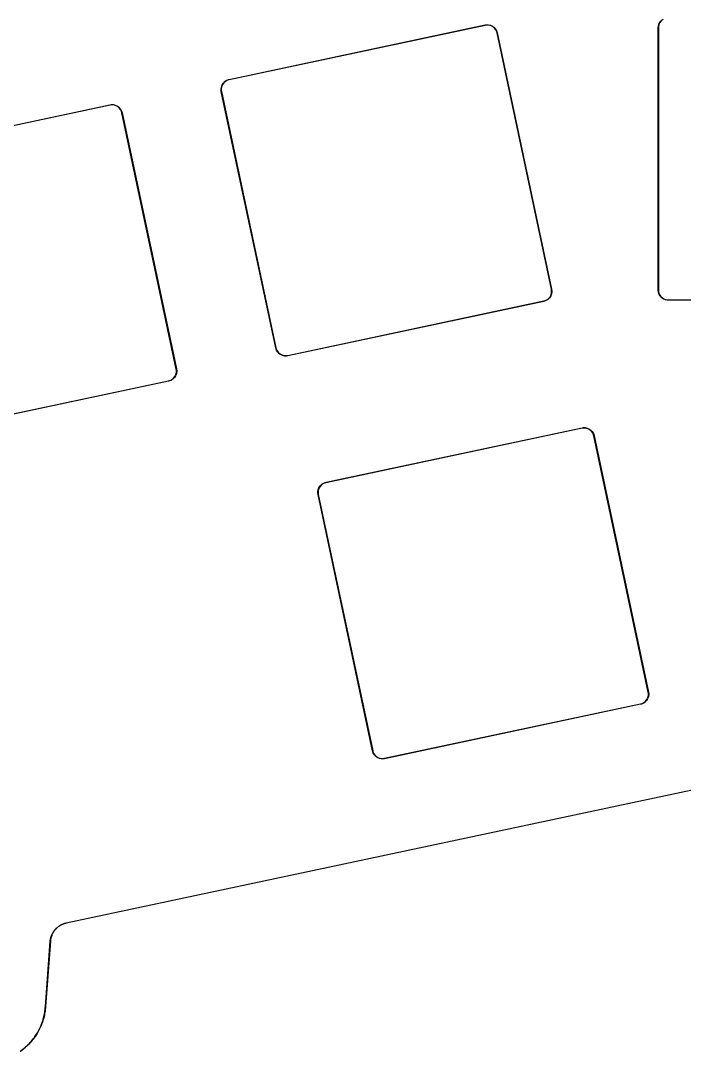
# Model space of a CAD drawing. Extents: x 16 to 355, y -142 to -18.
# Drawn here: x 235 to 268, y -137 to -85.9 of the extents above; entities that cross this region are included whole.
import ezdxf

# ---------------------------------------------------------------- set-up
doc = ezdxf.new("R2010")
doc.units = 0
doc.layers.add('BLACK', color=7, linetype='CONTINUOUS')

msp = doc.modelspace()

# ---------------------------------------------------------------- linework, layer by layer
at = {"layer": 'BLACK', "linetype": 'CONTINUOUS'}
for p, q in [((266.857, -85.8866), (266.787, -85.9738)), ((266.814, -85.9239), (266.894, -85.844)), ((266.944, -85.817), (266.857, -85.8866)), ((245.395, -88.7983), (258.111, -86.0954)), ((258.113, -86.1052), (245.397, -88.8081)), ((258.111, -86.0954), (258.223, -86.0845)), ((258.111, -86.0954), (258.111, -86.0954)), ((258.111, -86.0954), (258.111, -86.0954)), ((258.167, -86.0936), (258.113, -86.1052)), ((258.279, -86.0953), (258.167, -86.0936)), ((258.223, -86.0845), (258.335, -86.0988)), ((258.387, -86.1218), (258.279, -86.0953)), ((258.335, -86.0988), (258.441, -86.1378)), ((258.487, -86.1716), (258.387, -86.1218)), ((258.441, -86.1378), (258.536, -86.1993)), ((258.573, -86.2425), (258.487, -86.1716)), ((258.536, -86.1993), (258.615, -86.2805)), ((258.641, -86.3307), (258.573, -86.2425)), ((258.615, -86.2805), (258.674, -86.3771)), ((258.688, -86.4319), (258.641, -86.3307)), ((258.674, -86.3771), (258.709, -86.4843)), ((258.7, -86.4865), (258.688, -86.4319)), ((266.704, -86.2388), (266.717, -86.1264)), ((266.704, -99.2388), (266.704, -86.2388)), ((266.704, -86.2388), (266.704, -86.2388)), ((266.739, -86.0743), (266.714, -86.183)), ((266.714, -86.183), (266.714, -86.2388)), ((266.714, -86.2388), (266.714, -86.2388)), ((266.714, -86.2388), (266.714, -99.2388)), ((266.717, -86.1264), (266.754, -86.0197)), ((266.787, -85.9738), (266.739, -86.0743)), ((266.754, -86.0197), (266.814, -85.9239)), ((261.403, -99.2024), (258.7, -86.4865)), ((258.7, -86.4865), (258.7, -86.4865)), ((258.7, -86.4865), (258.7, -86.4865)), ((258.709, -86.4843), (258.709, -86.4844)), ((258.709, -86.4844), (261.412, -99.2003)), ((245.048, -89.0664), (245.11, -88.9716)), ((245.153, -88.9348), (245.082, -89.021)), ((245.11, -88.9716), (245.191, -88.8928)), ((245.241, -88.8666), (245.153, -88.9348)), ((245.191, -88.8928), (245.287, -88.8341)), ((245.342, -88.8197), (245.241, -88.8666)), ((245.287, -88.8341), (245.394, -88.7984)), ((245.397, -88.8081), (245.342, -88.8197)), ((245.394, -88.7984), (245.395, -88.7983)), ((245.397, -88.8081), (245.397, -88.8081)), ((245.397, -88.8081), (245.397, -88.8081)), ((245.397, -88.8081), (245.397, -88.8081)), ((244.995, -89.2847), (245.009, -89.1725)), ((245.006, -89.3972), (244.995, -89.2847)), ((245.006, -89.2291), (245.004, -89.3406)), ((245.004, -89.3406), (245.015, -89.3952)), ((245.032, -89.1207), (245.006, -89.2291)), ((247.709, -102.113), (245.006, -89.3972)), ((245.006, -89.3972), (245.006, -89.3972)), ((245.009, -89.1725), (245.048, -89.0664)), ((245.015, -89.3952), (245.015, -89.3952)), ((245.015, -89.3952), (247.718, -102.111)), ((245.082, -89.021), (245.032, -89.1207)), ((226.761, -92.759), (239.477, -90.0562)), ((239.479, -90.0659), (226.763, -92.7688)), ((239.477, -90.0562), (239.589, -90.0452)), ((239.477, -90.0562), (239.477, -90.0562)), ((239.533, -90.0543), (239.479, -90.0659)), ((239.645, -90.056), (239.533, -90.0543)), ((239.589, -90.0452), (239.702, -90.0595)), ((239.753, -90.0825), (239.645, -90.056)), ((239.702, -90.0595), (239.808, -90.0985)), ((239.853, -90.1324), (239.753, -90.0825)), ((239.808, -90.0985), (239.903, -90.1601)), ((239.939, -90.2032), (239.853, -90.1324)), ((239.903, -90.1601), (239.981, -90.2412)), ((240.007, -90.2914), (239.939, -90.2032)), ((239.981, -90.2412), (240.04, -90.3378)), ((240.054, -90.3927), (240.007, -90.2914)), ((240.04, -90.3378), (240.076, -90.445)), ((240.066, -90.4472), (240.054, -90.3927)), ((242.769, -103.163), (240.066, -90.4472)), ((240.066, -90.4472), (240.066, -90.4472)), ((240.066, -90.4472), (240.066, -90.4472)), ((240.076, -90.445), (240.076, -90.4451)), ((240.076, -90.4451), (242.779, -103.161)), ((261.414, -99.257), (261.403, -99.2024)), ((261.403, -99.2024), (261.403, -99.2024)), ((261.412, -99.2003), (261.412, -99.2003)), ((261.412, -99.2003), (261.423, -99.3129)), ((261.227, -99.7048), (261.131, -99.7635)), ((261.177, -99.731), (261.265, -99.6628)), ((261.308, -99.626), (261.227, -99.7048)), ((261.265, -99.6628), (261.336, -99.5766)), ((261.37, -99.5312), (261.308, -99.626)), ((261.336, -99.5766), (261.386, -99.4768)), ((261.409, -99.425), (261.37, -99.5312)), ((261.386, -99.4768), (261.412, -99.3685)), ((261.423, -99.3129), (261.409, -99.425)), ((261.412, -99.3685), (261.414, -99.257)), ((266.717, -99.3512), (266.704, -99.2388)), ((266.704, -99.2388), (266.704, -99.2388)), ((266.714, -99.2388), (266.714, -99.2388)), ((266.714, -99.2388), (266.714, -99.2946)), ((266.714, -99.2946), (266.739, -99.4033)), ((266.754, -99.4579), (266.717, -99.3512)), ((266.739, -99.4033), (266.787, -99.5038)), ((266.814, -99.5536), (266.754, -99.4579)), ((266.787, -99.5038), (266.857, -99.591)), ((266.894, -99.6336), (266.814, -99.5536)), ((266.857, -99.591), (266.944, -99.6606)), ((266.99, -99.6938), (266.894, -99.6336)), ((266.944, -99.6606), (267.044, -99.709)), ((267.097, -99.7311), (266.99, -99.6938)), ((267.044, -99.709), (267.153, -99.7338)), ((248.305, -102.492), (261.021, -99.7895)), ((261.023, -99.7993), (248.307, -102.502)), ((261.021, -99.7895), (261.076, -99.7779)), ((261.021, -99.7895), (261.021, -99.7895)), ((261.021, -99.7895), (261.021, -99.7895)), ((261.131, -99.7635), (261.023, -99.7992)), ((261.023, -99.7992), (261.023, -99.7993)), ((261.076, -99.7779), (261.177, -99.731)), ((267.209, -99.7438), (267.097, -99.7311)), ((267.153, -99.7338), (267.209, -99.7338)), ((267.209, -99.7338), (280.209, -99.7338)), ((280.209, -99.7438), (267.209, -99.7438)), ((247.744, -102.22), (247.709, -102.113)), ((247.709, -102.113), (247.709, -102.113)), ((247.718, -102.111), (247.718, -102.111)), ((247.718, -102.111), (247.718, -102.111)), ((247.718, -102.111), (247.73, -102.166)), ((247.73, -102.166), (247.777, -102.267)), ((247.803, -102.317), (247.744, -102.22)), ((247.777, -102.267), (247.845, -102.355)), ((247.882, -102.398), (247.803, -102.317)), ((247.845, -102.355), (247.931, -102.426)), ((247.977, -102.46), (247.882, -102.398)), ((247.931, -102.426), (248.031, -102.476)), ((248.083, -102.499), (247.977, -102.46)), ((248.031, -102.476), (248.139, -102.502)), ((248.195, -102.513), (248.083, -102.499)), ((248.139, -102.502), (248.251, -102.504)), ((248.307, -102.502), (248.195, -102.513)), ((248.251, -102.504), (248.305, -102.492)), ((248.305, -102.492), (248.305, -102.492)), ((248.307, -102.502), (248.307, -102.502)), ((248.307, -102.502), (248.307, -102.502)), ((248.307, -102.502), (248.307, -102.502)), ((242.78, -103.218), (242.769, -103.163)), ((242.769, -103.163), (242.769, -103.163)), ((242.79, -103.274), (242.775, -103.386)), ((242.779, -103.161), (242.779, -103.161)), ((242.779, -103.161), (242.79, -103.274)), ((242.779, -103.329), (242.78, -103.218)), ((229.672, -106.453), (242.388, -103.75)), ((242.39, -103.76), (229.674, -106.463)), ((242.388, -103.75), (242.442, -103.739)), ((242.388, -103.75), (242.388, -103.75)), ((242.388, -103.75), (242.388, -103.75)), ((242.497, -103.724), (242.39, -103.76)), ((242.39, -103.76), (242.39, -103.76)), ((242.442, -103.739), (242.543, -103.692)), ((242.594, -103.665), (242.497, -103.724)), ((242.543, -103.692), (242.632, -103.623)), ((242.675, -103.587), (242.594, -103.665)), ((242.632, -103.623), (242.702, -103.537)), ((242.736, -103.492), (242.675, -103.587)), ((242.702, -103.537), (242.752, -103.438)), ((242.775, -103.386), (242.736, -103.492)), ((242.752, -103.438), (242.779, -103.329)), ((250.205, -108.788), (262.921, -106.085)), ((262.923, -106.095), (250.207, -108.798)), ((262.921, -106.085), (263.033, -106.074)), ((262.921, -106.085), (262.921, -106.085)), ((262.921, -106.085), (262.921, -106.085)), ((262.977, -106.084), (262.923, -106.095)), ((263.089, -106.085), (262.977, -106.084)), ((263.033, -106.074), (263.145, -106.089)), ((263.197, -106.112), (263.089, -106.085)), ((263.145, -106.089), (263.251, -106.128)), ((263.297, -106.162), (263.197, -106.112)), ((263.251, -106.128), (263.346, -106.189)), ((263.383, -106.232), (263.297, -106.162)), ((263.346, -106.189), (263.425, -106.27)), ((263.451, -106.321), (263.383, -106.232)), ((263.425, -106.27), (263.484, -106.367)), ((263.498, -106.422), (263.451, -106.321)), ((263.484, -106.367), (263.519, -106.474)), ((263.51, -106.476), (263.498, -106.422)), ((266.213, -119.192), (263.51, -106.476)), ((263.51, -106.476), (263.51, -106.476)), ((263.51, -106.476), (263.51, -106.476)), ((263.519, -106.474), (263.519, -106.474)), ((263.519, -106.474), (266.222, -119.19)), ((249.963, -108.925), (249.892, -109.011)), ((249.92, -108.962), (250.001, -108.883)), ((250.051, -108.857), (249.963, -108.925)), ((250.001, -108.883), (250.097, -108.824)), ((250.152, -108.81), (250.051, -108.857)), ((250.097, -108.824), (250.204, -108.788)), ((250.207, -108.798), (250.152, -108.81)), ((250.204, -108.788), (250.205, -108.788)), ((250.207, -108.798), (250.207, -108.798)), ((250.207, -108.798), (250.207, -108.798)), ((250.207, -108.798), (250.207, -108.798)), ((249.805, -109.275), (249.819, -109.163)), ((249.816, -109.387), (249.805, -109.275)), ((249.816, -109.219), (249.814, -109.331)), ((249.814, -109.331), (249.825, -109.385)), ((249.842, -109.111), (249.816, -109.219)), ((252.519, -122.103), (249.816, -109.387)), ((249.816, -109.387), (249.816, -109.387)), ((249.819, -109.163), (249.858, -109.056)), ((249.825, -109.385), (249.825, -109.385)), ((249.825, -109.385), (252.528, -122.101)), ((249.892, -109.011), (249.842, -109.111)), ((249.858, -109.056), (249.92, -108.962)), ((265.987, -119.721), (266.075, -119.653)), ((266.118, -119.616), (266.037, -119.695)), ((266.075, -119.653), (266.146, -119.567)), ((266.18, -119.521), (266.118, -119.616)), ((266.146, -119.567), (266.196, -119.467)), ((266.219, -119.415), (266.18, -119.521)), ((266.196, -119.467), (266.222, -119.358)), ((266.224, -119.247), (266.213, -119.192)), ((266.213, -119.192), (266.213, -119.192)), ((266.233, -119.303), (266.219, -119.415)), ((266.222, -119.19), (266.222, -119.19)), ((266.222, -119.19), (266.222, -119.19)), ((266.222, -119.19), (266.233, -119.303)), ((266.222, -119.358), (266.224, -119.247)), ((253.115, -122.482), (265.831, -119.78)), ((265.833, -119.789), (253.117, -122.492)), ((265.831, -119.779), (265.886, -119.768)), ((265.831, -119.78), (265.831, -119.779)), ((265.831, -119.78), (265.831, -119.78)), ((265.941, -119.754), (265.833, -119.789)), ((265.833, -119.789), (265.833, -119.789)), ((265.886, -119.768), (265.987, -119.721)), ((266.037, -119.695), (265.941, -119.754)), ((237.304, -130.647), (279.298, -121.721)), ((279.3, -121.731), (237.306, -130.657)), ((252.554, -122.21), (252.519, -122.103)), ((252.519, -122.103), (252.519, -122.103)), ((252.528, -122.101), (252.528, -122.101)), ((252.528, -122.101), (252.528, -122.101)), ((252.528, -122.101), (252.54, -122.156)), ((252.54, -122.156), (252.587, -122.257)), ((252.613, -122.307), (252.554, -122.21)), ((252.587, -122.257), (252.655, -122.345)), ((252.692, -122.388), (252.613, -122.307)), ((252.655, -122.345), (252.741, -122.416)), ((252.787, -122.45), (252.692, -122.388)), ((252.741, -122.416), (252.841, -122.466)), ((252.893, -122.489), (252.787, -122.45)), ((252.841, -122.466), (252.949, -122.492)), ((253.005, -122.503), (252.893, -122.489)), ((252.949, -122.492), (253.061, -122.494)), ((253.117, -122.492), (253.005, -122.503)), ((253.061, -122.494), (253.115, -122.482)), ((253.115, -122.482), (253.115, -122.482)), ((253.117, -122.492), (253.117, -122.492)), ((253.117, -122.492), (253.117, -122.492)), ((253.117, -122.492), (253.117, -122.492)), ((236.783, -130.94), (236.81, -130.911)), ((236.818, -130.919), (236.79, -130.947)), ((236.81, -130.911), (236.811, -130.911)), ((236.811, -130.911), (236.839, -130.884)), ((236.811, -130.911), (236.811, -130.911)), ((236.846, -130.892), (236.818, -130.919)), ((236.839, -130.884), (236.84, -130.884)), ((236.84, -130.884), (236.87, -130.858)), ((236.84, -130.884), (236.84, -130.884)), ((236.876, -130.866), (236.846, -130.892)), ((236.87, -130.858), (236.901, -130.833)), ((236.87, -130.858), (236.87, -130.858)), ((236.87, -130.858), (236.87, -130.858)), ((236.907, -130.841), (236.876, -130.866)), ((236.901, -130.833), (236.933, -130.809)), ((236.901, -130.833), (236.901, -130.833)), ((236.901, -130.833), (236.901, -130.833)), ((236.939, -130.817), (236.907, -130.841)), ((236.933, -130.809), (236.966, -130.787)), ((236.933, -130.809), (236.933, -130.809)), ((236.933, -130.809), (236.933, -130.809)), ((236.972, -130.795), (236.939, -130.817)), ((236.966, -130.787), (237, -130.766)), ((236.966, -130.787), (236.966, -130.787)), ((236.966, -130.787), (236.966, -130.787)), ((237.005, -130.774), (236.972, -130.795)), ((237, -130.766), (237.035, -130.746)), ((237, -130.766), (237, -130.766)), ((237, -130.766), (237, -130.766)), ((237.04, -130.755), (237.005, -130.774)), ((237.035, -130.746), (237.071, -130.727)), ((237.035, -130.746), (237.035, -130.746)), ((237.035, -130.746), (237.035, -130.746)), ((237.076, -130.736), (237.04, -130.755)), ((237.071, -130.727), (237.108, -130.71)), ((237.071, -130.727), (237.071, -130.727)), ((237.071, -130.727), (237.071, -130.727)), ((237.112, -130.719), (237.076, -130.736)), ((237.108, -130.71), (237.146, -130.695)), ((237.108, -130.71), (237.108, -130.71)), ((237.108, -130.71), (237.108, -130.71)), ((237.149, -130.704), (237.112, -130.719)), ((237.146, -130.695), (237.184, -130.68)), ((237.146, -130.695), (237.146, -130.695)), ((237.146, -130.695), (237.146, -130.695)), ((237.187, -130.69), (237.149, -130.704)), ((237.184, -130.68), (237.223, -130.668)), ((237.184, -130.68), (237.184, -130.68)), ((237.184, -130.68), (237.184, -130.68)), ((237.226, -130.677), (237.187, -130.69)), ((237.223, -130.668), (237.263, -130.657)), ((237.223, -130.668), (237.223, -130.668)), ((237.223, -130.668), (237.223, -130.668)), ((237.266, -130.666), (237.226, -130.677)), ((237.263, -130.657), (237.304, -130.647)), ((237.263, -130.657), (237.263, -130.657)), ((237.263, -130.657), (237.263, -130.657)), ((237.306, -130.657), (237.266, -130.666)), ((237.304, -130.647), (237.304, -130.647)), ((237.304, -130.647), (237.304, -130.647)), ((236.52, -131.473), (236.527, -131.433)), ((236.527, -131.432), (236.536, -131.393)), ((236.527, -131.433), (236.528, -131.432)), ((236.528, -131.432), (236.527, -131.432)), ((236.537, -131.434), (236.53, -131.475)), ((236.536, -131.392), (236.547, -131.353)), ((236.536, -131.393), (236.536, -131.392)), ((236.536, -131.392), (236.536, -131.392)), ((236.546, -131.395), (236.537, -131.434)), ((236.556, -131.356), (236.546, -131.395)), ((236.547, -131.353), (236.559, -131.314)), ((236.547, -131.353), (236.547, -131.353)), ((236.547, -131.353), (236.547, -131.353)), ((236.568, -131.317), (236.556, -131.356)), ((236.559, -131.314), (236.572, -131.276)), ((236.559, -131.314), (236.559, -131.314)), ((236.559, -131.314), (236.559, -131.314)), ((236.582, -131.28), (236.568, -131.317)), ((236.572, -131.276), (236.587, -131.239)), ((236.572, -131.276), (236.572, -131.276)), ((236.572, -131.276), (236.572, -131.276)), ((236.596, -131.243), (236.582, -131.28)), ((236.587, -131.239), (236.603, -131.202)), ((236.587, -131.239), (236.587, -131.239)), ((236.587, -131.239), (236.587, -131.239)), ((236.613, -131.206), (236.596, -131.243)), ((236.603, -131.202), (236.604, -131.202)), ((236.604, -131.202), (236.621, -131.166)), ((236.604, -131.202), (236.604, -131.202)), ((236.63, -131.171), (236.613, -131.206)), ((236.621, -131.166), (236.64, -131.131)), ((236.621, -131.166), (236.621, -131.166)), ((236.621, -131.166), (236.621, -131.166)), ((236.649, -131.136), (236.63, -131.171)), ((236.64, -131.131), (236.641, -131.131)), ((236.641, -131.131), (236.661, -131.097)), ((236.641, -131.131), (236.641, -131.131)), ((236.669, -131.102), (236.649, -131.136)), ((236.661, -131.097), (236.683, -131.064)), ((236.661, -131.097), (236.661, -131.097)), ((236.661, -131.097), (236.661, -131.097)), ((236.691, -131.069), (236.669, -131.102)), ((236.683, -131.063), (236.706, -131.031)), ((236.683, -131.064), (236.683, -131.063)), ((236.683, -131.064), (236.683, -131.064)), ((236.714, -131.037), (236.691, -131.069)), ((236.706, -131.031), (236.73, -131)), ((236.706, -131.031), (236.706, -131.031)), ((236.706, -131.031), (236.706, -131.031)), ((236.738, -131.006), (236.714, -131.037)), ((236.73, -131), (236.756, -130.969)), ((236.73, -131), (236.73, -131)), ((236.73, -131), (236.73, -131)), ((236.763, -130.976), (236.738, -131.006)), ((236.756, -130.969), (236.783, -130.94)), ((236.756, -130.969), (236.756, -130.969)), ((236.756, -130.969), (236.756, -130.969)), ((236.79, -130.947), (236.763, -130.976)), ((236.783, -130.94), (236.783, -130.94)), ((236.783, -130.94), (236.783, -130.94)), ((236.269, -134.797), (236.511, -131.556)), ((236.521, -131.556), (236.279, -134.797)), ((236.511, -131.555), (236.515, -131.514)), ((236.511, -131.556), (236.511, -131.555)), ((236.511, -131.556), (236.511, -131.556)), ((236.515, -131.514), (236.52, -131.473)), ((236.515, -131.514), (236.515, -131.514)), ((236.515, -131.514), (236.515, -131.514)), ((236.52, -131.473), (236.52, -131.473)), ((236.52, -131.473), (236.52, -131.473)), ((236.525, -131.515), (236.521, -131.556)), ((236.53, -131.475), (236.525, -131.515)), ((236.235, -135.081), (236.246, -135.011)), ((236.256, -135.012), (236.245, -135.083)), ((236.246, -135.011), (236.255, -134.939)), ((236.255, -134.939), (236.263, -134.868)), ((236.265, -134.941), (236.256, -135.012)), ((236.256, -135.012), (236.256, -135.012)), ((236.256, -135.012), (236.256, -135.012)), ((236.263, -134.868), (236.269, -134.797)), ((236.273, -134.869), (236.265, -134.941)), ((236.265, -134.941), (236.265, -134.941)), ((236.265, -134.941), (236.265, -134.941)), ((236.269, -134.797), (236.269, -134.797)), ((236.279, -134.797), (236.273, -134.869)), ((236.273, -134.869), (236.273, -134.869)), ((236.273, -134.869), (236.273, -134.869)), ((236.279, -134.797), (236.279, -134.797)), ((236.279, -134.797), (236.279, -134.797)), ((236.113, -135.567), (236.136, -135.499)), ((236.145, -135.502), (236.123, -135.57)), ((236.136, -135.499), (236.157, -135.43)), ((236.166, -135.433), (236.145, -135.502)), ((236.145, -135.502), (236.145, -135.502)), ((236.145, -135.502), (236.145, -135.502)), ((236.157, -135.43), (236.176, -135.361)), ((236.185, -135.364), (236.166, -135.433)), ((236.166, -135.433), (236.166, -135.433)), ((236.166, -135.433), (236.166, -135.433)), ((236.176, -135.361), (236.193, -135.292)), ((236.203, -135.294), (236.185, -135.364)), ((236.185, -135.364), (236.185, -135.364)), ((236.185, -135.364), (236.185, -135.364)), ((236.193, -135.292), (236.209, -135.222)), ((236.219, -135.224), (236.203, -135.294)), ((236.203, -135.294), (236.203, -135.294)), ((236.203, -135.294), (236.203, -135.294)), ((236.209, -135.222), (236.223, -135.152)), ((236.233, -135.154), (236.219, -135.224)), ((236.219, -135.224), (236.219, -135.224)), ((236.219, -135.224), (236.219, -135.224)), ((236.223, -135.152), (236.235, -135.081)), ((236.245, -135.083), (236.233, -135.154)), ((236.233, -135.154), (236.233, -135.154)), ((236.233, -135.154), (236.233, -135.154)), ((236.245, -135.083), (236.245, -135.083)), ((236.245, -135.083), (236.245, -135.083)), ((235.87, -136.094), (235.907, -136.03)), ((235.916, -136.035), (235.879, -136.099)), ((235.907, -136.03), (235.942, -135.965)), ((235.951, -135.97), (235.916, -136.035)), ((235.916, -136.035), (235.916, -136.035)), ((235.916, -136.035), (235.916, -136.035)), ((235.942, -135.965), (235.975, -135.9)), ((235.984, -135.905), (235.951, -135.97)), ((235.951, -135.97), (235.951, -135.97)), ((235.951, -135.97), (235.951, -135.97)), ((235.975, -135.9), (236.006, -135.835)), ((236.015, -135.839), (235.984, -135.905)), ((235.984, -135.905), (235.984, -135.905)), ((235.984, -135.905), (235.984, -135.905)), ((236.006, -135.835), (236.036, -135.769)), ((236.045, -135.773), (236.015, -135.839)), ((236.015, -135.839), (236.015, -135.839)), ((236.015, -135.839), (236.015, -135.839)), ((236.036, -135.769), (236.063, -135.702)), ((236.073, -135.706), (236.045, -135.772)), ((236.045, -135.772), (236.045, -135.772)), ((236.045, -135.772), (236.045, -135.773)), ((236.063, -135.702), (236.089, -135.635)), ((236.099, -135.638), (236.073, -135.705)), ((236.073, -135.705), (236.073, -135.706)), ((236.073, -135.706), (236.073, -135.706)), ((236.089, -135.635), (236.113, -135.567)), ((236.123, -135.57), (236.099, -135.638)), ((236.099, -135.638), (236.099, -135.638)), ((236.099, -135.638), (236.099, -135.638)), ((236.123, -135.57), (236.123, -135.57)), ((236.123, -135.57), (236.123, -135.57)), ((235.509, -136.58), (235.561, -136.522)), ((235.569, -136.528), (235.517, -136.587)), ((235.561, -136.522), (235.611, -136.463)), ((235.619, -136.469), (235.569, -136.528)), ((235.569, -136.528), (235.569, -136.528)), ((235.569, -136.528), (235.569, -136.528)), ((235.611, -136.463), (235.659, -136.403)), ((235.667, -136.409), (235.619, -136.469)), ((235.619, -136.469), (235.619, -136.469)), ((235.619, -136.469), (235.619, -136.469)), ((235.659, -136.403), (235.705, -136.343)), ((235.713, -136.349), (235.667, -136.409)), ((235.667, -136.409), (235.667, -136.409)), ((235.667, -136.409), (235.667, -136.409)), ((235.705, -136.343), (235.749, -136.281)), ((235.757, -136.287), (235.713, -136.349)), ((235.713, -136.349), (235.713, -136.349)), ((235.713, -136.349), (235.713, -136.349)), ((235.749, -136.281), (235.792, -136.22)), ((235.758, -136.287), (235.757, -136.287)), ((235.8, -136.225), (235.758, -136.287)), ((235.758, -136.287), (235.758, -136.287)), ((235.792, -136.22), (235.832, -136.157)), ((235.84, -136.162), (235.8, -136.225)), ((235.8, -136.225), (235.8, -136.225)), ((235.8, -136.225), (235.8, -136.225)), ((235.832, -136.157), (235.87, -136.094)), ((235.879, -136.099), (235.84, -136.162)), ((235.84, -136.162), (235.84, -136.162)), ((235.84, -136.162), (235.84, -136.162)), ((235.879, -136.099), (235.879, -136.099)), ((235.879, -136.099), (235.879, -136.099)), ((235.024, -137.011), (235.04, -137)), ((235.046, -137.008), (235.03, -137.019)), ((235.04, -137), (235.055, -136.988)), ((235.04, -137), (235.04, -137)), ((235.061, -136.996), (235.046, -137.008)), ((235.046, -137.008), (235.046, -137.008)), ((235.046, -137.008), (235.046, -137.008)), ((235.055, -136.988), (235.071, -136.977)), ((235.055, -136.988), (235.055, -136.988)), ((235.077, -136.985), (235.061, -136.996)), ((235.061, -136.996), (235.061, -136.996)), ((235.061, -136.996), (235.061, -136.996)), ((235.071, -136.977), (235.086, -136.965)), ((235.092, -136.973), (235.077, -136.985)), ((235.077, -136.985), (235.077, -136.985)), ((235.077, -136.985), (235.077, -136.985)), ((235.086, -136.965), (235.102, -136.953)), ((235.086, -136.965), (235.086, -136.965)), ((235.108, -136.961), (235.092, -136.973)), ((235.092, -136.973), (235.092, -136.973)), ((235.092, -136.973), (235.092, -136.973)), ((235.102, -136.953), (235.117, -136.942)), ((235.102, -136.953), (235.102, -136.953)), ((235.123, -136.95), (235.108, -136.961)), ((235.108, -136.961), (235.108, -136.961)), ((235.108, -136.961), (235.108, -136.961)), ((235.117, -136.942), (235.132, -136.93)), ((235.117, -136.942), (235.117, -136.942)), ((235.138, -136.938), (235.123, -136.95)), ((235.123, -136.95), (235.123, -136.95)), ((235.123, -136.95), (235.123, -136.95)), ((235.132, -136.93), (235.147, -136.918)), ((235.132, -136.93), (235.132, -136.93)), ((235.153, -136.926), (235.138, -136.938)), ((235.138, -136.938), (235.138, -136.938)), ((235.138, -136.938), (235.138, -136.938)), ((235.147, -136.918), (235.162, -136.906)), ((235.147, -136.918), (235.147, -136.918)), ((235.168, -136.914), (235.153, -136.926)), ((235.153, -136.926), (235.153, -136.926)), ((235.153, -136.926), (235.153, -136.926)), ((235.162, -136.906), (235.177, -136.894)), ((235.162, -136.906), (235.162, -136.906)), ((235.183, -136.902), (235.168, -136.914)), ((235.168, -136.914), (235.168, -136.914)), ((235.168, -136.914), (235.168, -136.914)), ((235.177, -136.894), (235.191, -136.882)), ((235.198, -136.89), (235.183, -136.902)), ((235.183, -136.902), (235.183, -136.902)), ((235.183, -136.902), (235.183, -136.902)), ((235.191, -136.882), (235.206, -136.87)), ((235.191, -136.882), (235.191, -136.882)), ((235.212, -136.878), (235.198, -136.89)), ((235.198, -136.89), (235.198, -136.89)), ((235.198, -136.89), (235.198, -136.89)), ((235.206, -136.87), (235.22, -136.858)), ((235.206, -136.87), (235.206, -136.87)), ((235.227, -136.866), (235.212, -136.878)), ((235.212, -136.878), (235.212, -136.878)), ((235.212, -136.878), (235.212, -136.878)), ((235.22, -136.858), (235.282, -136.804)), ((235.22, -136.858), (235.22, -136.858)), ((235.289, -136.812), (235.227, -136.866)), ((235.227, -136.866), (235.227, -136.866)), ((235.227, -136.866), (235.227, -136.866)), ((235.282, -136.804), (235.342, -136.749)), ((235.349, -136.757), (235.289, -136.812)), ((235.289, -136.812), (235.289, -136.812)), ((235.289, -136.812), (235.289, -136.812)), ((235.342, -136.749), (235.4, -136.694)), ((235.407, -136.701), (235.349, -136.757)), ((235.349, -136.757), (235.349, -136.757)), ((235.349, -136.757), (235.349, -136.757)), ((235.4, -136.694), (235.456, -136.637)), ((235.463, -136.644), (235.407, -136.701)), ((235.407, -136.701), (235.407, -136.701)), ((235.407, -136.701), (235.407, -136.701)), ((235.456, -136.637), (235.509, -136.58)), ((235.517, -136.587), (235.463, -136.644)), ((235.463, -136.644), (235.463, -136.644)), ((235.463, -136.644), (235.463, -136.644)), ((235.517, -136.587), (235.517, -136.587)), ((235.517, -136.587), (235.517, -136.587))]:
    msp.add_line(p, q, dxfattribs=at)

doc.saveas('drawing.dxf')
